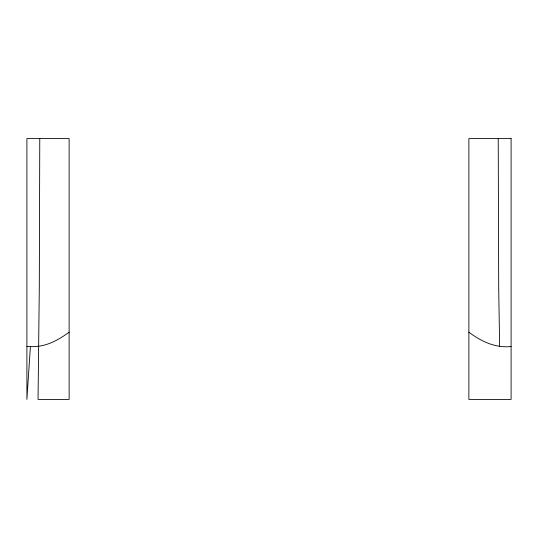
<?xml version="1.0" encoding="UTF-8"?>
<svg xmlns="http://www.w3.org/2000/svg" width="538" height="538" viewBox="0 0 538 538"><rect width="100%" height="100%" fill="white"/><g stroke="black" fill="none" stroke-linecap="round" stroke-linejoin="round"><path stroke-width="0.81" d="M69.126 332.148C57.922 340.534 44.721 347.501 30.397 346.58L26.9 399.411L26.9 138.589L69.126 138.589L69.126 399.411L38.043 399.411L39.301 287.756L39.772 138.589M511.1 346.526C495.585 348.241 480.959 341.401 468.874 332.148M26.9 346.526L30.397 346.58M499.634 346.566L498.699 287.756L498.228 138.589M511.1 138.589L468.874 138.589L468.874 399.411L511.1 399.411L511.1 138.589"/></g></svg>
